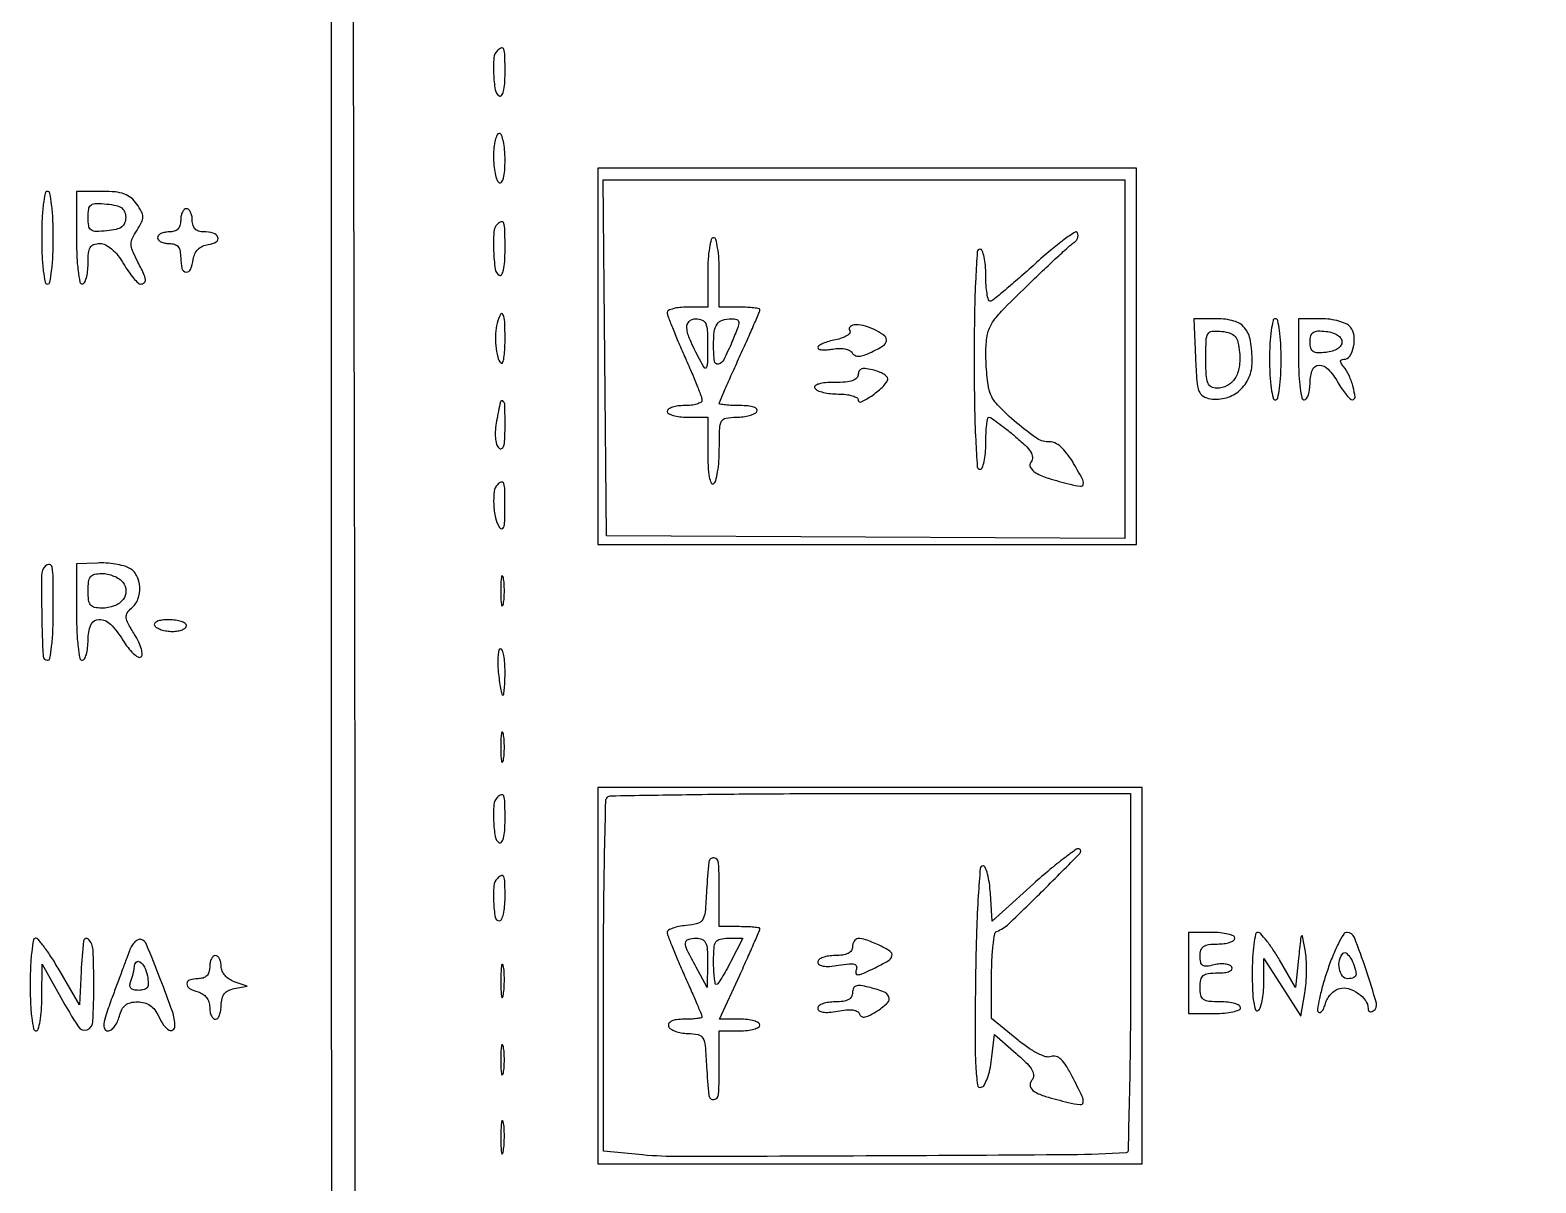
# Model space of a CAD drawing. Header units: millimetres. Extents: x 357084 to 357504, y 509210 to 509507.
# Drawn here: x 357250 to 357269.52, y 509439.96 to 509454.91 of the extents above; entities that cross this region are included whole.
import ezdxf

# ---------------------------------------------------------------- set-up
doc = ezdxf.new("R2010")
doc.units = ezdxf.units.MM

msp = doc.modelspace()

# ---------------------------------------------------------------- linework, layer by layer
for points in [[(357259.331, 509475.82), (357259.157, 509475.674, 0.084536), (357258.988, 509475.473, 0.134286), (357258.929, 509475.258, 0.129644), (357258.987, 509475.037, 0.07608), (357259.157, 509474.822, -0.033131), (357259.271, 509474.701, -0.069335), (357259.337, 509474.592, -0.069397), (357259.372, 509474.468, -0.033242), (357259.383, 509474.303), (357259.383, 509473.996), (357256.642, 509473.996), (357253.9, 509473.996), (357253.901, 509452.456), (357253.902, 509430.916), (357267.994, 509430.866, 0.000121), (357273.783, 509430.846, 0.000124), (357279.523, 509430.83, 0.00012), (357284.504, 509430.819, 0.000523), (357287.452, 509430.816), (357292.817, 509430.816)], [(357292.5, 509431.116), (357283.883, 509431.116, -0.000434), (357279.831, 509431.12, -0.000217), (357274.705, 509431.131, -0.000215), (357269.399, 509431.147, -0.000318), (357264.741, 509431.166), (357254.217, 509431.216), (357254.212, 509442.299, 0.000338), (357254.206, 509447.283, 0.000211), (357254.193, 509453.121, 0.000212), (357254.175, 509458.875, 0.000386)]]:
    msp.add_lwpolyline(points, format="xyb")
for points in [[(357256.054, 509454.646, 0.178772), (357256.009, 509454.549, 0.030087), (357256.005, 509454.342, 0.028841), (357256.026, 509454.137, 0.218208), (357256.079, 509454.058, 0.397171), (357256.109, 509454.064, 0.091154), (357256.133, 509454.117, 0.045191), (357256.149, 509454.215, 0.016966), (357256.154, 509454.354, 0.005399), (357256.151, 509454.583, 0.07726), (357256.137, 509454.664, 0.417401), (357256.106, 509454.679, 0.111586)], [(357256.003, 509453.274, 0.023552), (357256.009, 509453.157, 0.030444), (357256.026, 509453.051, 0.031293), (357256.049, 509452.967, 0.17067), (357256.079, 509452.931, 0.397171), (357256.109, 509452.938, 0.091154), (357256.133, 509452.99, 0.045191), (357256.149, 509453.088, 0.016966), (357256.154, 509453.227, 0.020671), (357256.148, 509453.358, 0.033326), (357256.132, 509453.469, 0.036254), (357256.108, 509453.549, 0.312055), (357256.079, 509453.57, 0.293924), (357256.05, 509453.551, 0.044731), (357256.026, 509453.483, 0.038191), (357256.009, 509453.387, 0.023957)], [(357250.146, 509452.218, 0.010616), (357250.151, 509451.978, 0.020476), (357250.167, 509451.786, 0.01702), (357250.19, 509451.643, 0.358912), (357250.221, 509451.617, 0.358912), (357250.252, 509451.643, 0.01702), (357250.275, 509451.786, 0.020476), (357250.291, 509451.978, 0.010616), (357250.296, 509452.218, 0.010616), (357250.291, 509452.458, 0.020476), (357250.275, 509452.65, 0.01702), (357250.252, 509452.793, 0.358912), (357250.221, 509452.819, 0.358912), (357250.19, 509452.793, 0.01702), (357250.167, 509452.65, 0.020476), (357250.151, 509452.458, 0.010616)], [(357250.597, 509452.218, 0.010616), (357250.602, 509451.978, 0.020476), (357250.618, 509451.786, 0.01702), (357250.641, 509451.643, 0.358912), (357250.672, 509451.617, 0.277684), (357250.701, 509451.635, 0.052312), (357250.725, 509451.694, 0.042582), (357250.741, 509451.779, 0.027026), (357250.747, 509451.88, -0.022396), (357250.753, 509452.018, -0.109639), (357250.776, 509452.092, -0.178851), (357250.822, 509452.13, -0.084323), (357250.9, 509452.143, -0.116611), (357250.973, 509452.125, -0.060678), (357251.053, 509452.073, -0.049926), (357251.133, 509451.989, -0.032875), (357251.207, 509451.88, 0.017792), (357251.272, 509451.779, 0.024715), (357251.337, 509451.694, 0.02287), (357251.395, 509451.631, 0.196545), (357251.43, 509451.617, 0.175021), (357251.476, 509451.634, 0.263488), (357251.491, 509451.673, 0.072826), (357251.467, 509451.753, 0.008416), (357251.383, 509451.921, -0.02206), (357251.323, 509452.052, -0.0968), (357251.306, 509452.134, -0.111889), (357251.324, 509452.211, -0.034356), (357251.382, 509452.315, 0.028212), (357251.441, 509452.418, 0.119151), (357251.458, 509452.487, 0.121622), (357251.44, 509452.555, 0.029947), (357251.38, 509452.653, 0.06692), (357251.306, 509452.734, 0.085263), (357251.218, 509452.784, 0.064746), (357251.101, 509452.811, 0.023417), (357250.93, 509452.819), (357250.597, 509452.819)], [(357251.235, 509452.481, -0.091927), (357251.221, 509452.407, -0.147433), (357251.183, 509452.358, -0.101271), (357251.111, 509452.326, -0.029703), (357250.991, 509452.307, -0.021526), (357250.85, 509452.299, -0.158465), (357250.787, 509452.319, -0.202403), (357250.755, 509452.37, -0.038362), (357250.747, 509452.481, -0.038362), (357250.755, 509452.591, -0.202403), (357250.787, 509452.642, -0.158465), (357250.85, 509452.662, -0.021526), (357250.991, 509452.654, -0.029703), (357251.111, 509452.636, -0.101271), (357251.183, 509452.604, -0.147433), (357251.221, 509452.554, -0.091927)], [(357251.948, 509452.443, -0.072254), (357251.939, 509452.378, -0.124864), (357251.911, 509452.33, -0.124864), (357251.864, 509452.302, -0.072254), (357251.798, 509452.293, 0.048028), (357251.741, 509452.287, 0.068025), (357251.692, 509452.271, 0.088204), (357251.659, 509452.247, 0.191087), (357251.648, 509452.218, 0.191087), (357251.659, 509452.189, 0.088204), (357251.692, 509452.165, 0.068025), (357251.741, 509452.148, 0.048028), (357251.798, 509452.143, -0.07578), (357251.868, 509452.132, -0.149477), (357251.915, 509452.101, -0.124434), (357251.94, 509452.044, -0.044917), (357251.948, 509451.955, 0.059623), (357251.965, 509451.819, 0.314392), (357252.018, 509451.772, 0.335758), (357252.077, 509451.807, 0.062117), (357252.112, 509451.936, -0.071337), (357252.133, 509452.01, -0.090736), (357252.174, 509452.068, -0.090441), (357252.232, 509452.108, -0.070393), (357252.306, 509452.129, 0.093086), (357252.409, 509452.164, 0.370722), (357252.43, 509452.222, 0.238851), (357252.371, 509452.276, 0.067958), (357252.244, 509452.293, -0.077002), (357252.181, 509452.303, -0.12387), (357252.135, 509452.331, -0.121293), (357252.108, 509452.378, -0.072026), (357252.098, 509452.443, 0.048028), (357252.093, 509452.501, 0.068025), (357252.076, 509452.549, 0.088204), (357252.052, 509452.582, 0.191087), (357252.023, 509452.593, 0.191087), (357251.995, 509452.582, 0.088204), (357251.97, 509452.549, 0.068025), (357251.954, 509452.501, 0.048028)], [(357256.054, 509452.393, 0.18352), (357256.008, 509452.291, 0.024284), (357256.005, 509452.051, 0.022912), (357256.025, 509451.812, 0.225686), (357256.079, 509451.73, 0.420328), (357256.109, 509451.737, 0.077973), (357256.133, 509451.798, 0.040398), (357256.149, 509451.907, 0.014995), (357256.154, 509452.063, 0.00475), (357256.151, 509452.318, 0.069039), (357256.137, 509452.406, 0.409109), (357256.105, 509452.424, 0.127723)], [(357263.025, 509451.878, -0.004694), (357262.819, 509451.694, -0.007144), (357262.637, 509451.538, -0.003127), (357262.48, 509451.409, -0.158321), (357262.443, 509451.395, -0.353833), (357262.421, 509451.411, -0.024088), (357262.403, 509451.492, -0.025974), (357262.391, 509451.6, -0.015678), (357262.387, 509451.73, 0.020945), (357262.381, 509451.859, 0.033738), (357262.365, 509451.968, 0.036969), (357262.341, 509452.048, 0.31052), (357262.311, 509452.068, 0.393821), (357262.277, 509452.036, 0.004385), (357262.256, 509451.692, 0.009325), (357262.241, 509451.246, 0.003821), (357262.236, 509450.641, 0.003821), (357262.241, 509450.035, 0.009325), (357262.256, 509449.59, 0.004385), (357262.277, 509449.246, 0.393821), (357262.311, 509449.214, 0.31052), (357262.341, 509449.234, 0.036969), (357262.365, 509449.313, 0.033738), (357262.381, 509449.422, 0.020945), (357262.387, 509449.552, -0.011835), (357262.39, 509449.682, -0.019517), (357262.399, 509449.791, -0.014286), (357262.412, 509449.876, -0.361706), (357262.429, 509449.89, -0.153424), (357262.456, 509449.881, -0.00572), (357262.544, 509449.818, -0.009896), (357262.647, 509449.74, -0.006747), (357262.761, 509449.647, -0.016377), (357262.897, 509449.525, -0.061275), (357262.969, 509449.437, -0.120519), (357262.992, 509449.368, -0.196229), (357262.974, 509449.31, 0.305109), (357262.966, 509449.239, 0.139912), (357263.034, 509449.169, 0.055313), (357263.198, 509449.098, 0.014001), (357263.479, 509449.019, 0.031315), (357263.615, 509448.993, 0.420473), (357263.651, 509449.022, 0.152591), (357263.637, 509449.094, 0.006679), (357263.509, 509449.317, 0.03202), (357263.435, 509449.425, 0.050017), (357263.358, 509449.506, 0.061968), (357263.283, 509449.556, 0.135176), (357263.216, 509449.569, -0.169512), (357263.054, 509449.612, -0.026026), (357262.786, 509449.816, -0.028315), (357262.538, 509450.05, -0.115809), (357262.434, 509450.228, -0.039473), (357262.417, 509450.308, -0.011113), (357262.402, 509450.436, -0.011131), (357262.391, 509450.582, -0.011525), (357262.388, 509450.727, -0.040746), (357262.405, 509450.946, -0.097709), (357262.461, 509451.098, -0.055991), (357262.59, 509451.264, -0.006878), (357262.915, 509451.587, -0.0026), (357263.123, 509451.787, -0.003614), (357263.312, 509451.964, -0.002238), (357263.472, 509452.111, -0.045687), (357263.525, 509452.15, 0.080442), (357263.554, 509452.175, 0.075773), (357263.574, 509452.209, 0.079428), (357263.583, 509452.245, 0.104496), (357263.578, 509452.279, 0.484086), (357263.546, 509452.291, 0.013727), (357263.404, 509452.194, 0.018081), (357263.229, 509452.057, 0.010184)], [(357258.782, 509451.767), (357258.782, 509451.317), (357258.519, 509451.317, 0.024468), (357258.418, 509451.312, 0.038933), (357258.334, 509451.297, 0.046022), (357258.273, 509451.275, 0.291166), (357258.256, 509451.249, 0.090288), (357258.265, 509451.203, 0.004023), (357258.323, 509451.053, 0.006665), (357258.395, 509450.876, 0.004706), (357258.482, 509450.678, -0.004706), (357258.568, 509450.481, -0.006665), (357258.641, 509450.304, -0.004023), (357258.699, 509450.154, -0.090288), (357258.707, 509450.108, -0.269572), (357258.692, 509450.082, -0.056062), (357258.641, 509450.06, -0.0448), (357258.568, 509450.045, -0.02862), (357258.482, 509450.04, 0.031626), (357258.395, 509450.035, 0.048861), (357258.323, 509450.018, 0.06271), (357258.272, 509449.994, 0.254951), (357258.256, 509449.965, 0.277684), (357258.274, 509449.936, 0.052312), (357258.334, 509449.912, 0.042582), (357258.418, 509449.895, 0.027026), (357258.519, 509449.89), (357258.782, 509449.89), (357258.782, 509449.435, 0.012167), (357258.787, 509449.246, 0.033287), (357258.802, 509449.113, 0.058059), (357258.826, 509449.036, 0.455789), (357258.857, 509449.026, 0.194165), (357258.886, 509449.066, 0.021638), (357258.91, 509449.179, 0.023783), (357258.927, 509449.321, 0.017115), (357258.932, 509449.481, -0.00823), (357258.937, 509449.746, -0.116174), (357258.961, 509449.836, -0.229326), (357259.019, 509449.878, -0.043414), (357259.153, 509449.89, 0.031397), (357259.241, 509449.895, 0.037109), (357259.323, 509449.912, 0.040338), (357259.388, 509449.936, 0.146547), (357259.42, 509449.965, 0.336396), (357259.417, 509449.995, 0.125298), (357259.38, 509450.019, 0.059005), (357259.305, 509450.035, 0.023007), (357259.199, 509450.04, -0.00989), (357259.097, 509450.042, -0.016367), (357259.011, 509450.048, -0.010271), (357258.942, 509450.057, -0.37204), (357258.932, 509450.068, -0.102118), (357258.937, 509450.089, -0.000705), (357259.009, 509450.258, -0.002706), (357259.094, 509450.45, -0.001723), (357259.195, 509450.673, 0.002041), (357259.296, 509450.897, 0.00317), (357259.381, 509451.09, 0.000963), (357259.453, 509451.259, 0.101068), (357259.458, 509451.283, 0.361209), (357259.447, 509451.297, 0.014486), (357259.381, 509451.307, 0.019665), (357259.296, 509451.314, 0.011926), (357259.195, 509451.317), (357258.932, 509451.317), (357258.932, 509451.767, 0.015416), (357258.927, 509451.941, 0.025878), (357258.91, 509452.086, 0.024068), (357258.887, 509452.195, 0.339565), (357258.857, 509452.218, 0.339565), (357258.827, 509452.195, 0.024068), (357258.804, 509452.086, 0.025878), (357258.787, 509451.941, 0.015416)], [(357256.052, 509451.11, 0.05577), (357256.031, 509450.975, 0.035685), (357256.035, 509450.815, 0.034559), (357256.059, 509450.67, 0.138754), (357256.102, 509450.592, 0.547947), (357256.122, 509450.597, 0.045075), (357256.139, 509450.659, 0.02889), (357256.15, 509450.76, 0.013858), (357256.154, 509450.891, 0.009503), (357256.149, 509451.128, 0.099136), (357256.127, 509451.222, 0.634199), (357256.094, 509451.222, 0.044472)], [(357258.779, 509450.81, -0.002885), (357258.776, 509450.575, -0.13295), (357258.762, 509450.53, -0.561354), (357258.739, 509450.53, -0.01407), (357258.676, 509450.641, -0.017129), (357258.552, 509450.893, -0.082485), (357258.511, 509451.047, -0.221878), (357258.541, 509451.131, -0.200188), (357258.627, 509451.167, -0.097621), (357258.709, 509451.15, -0.197028), (357258.755, 509451.105, -0.090964), (357258.776, 509451.012, -0.012244)], [(357259.096, 509450.867, -0.015935), (357258.989, 509450.634, -0.22873), (357258.919, 509450.579, -0.442394), (357258.869, 509450.615, -0.028693), (357258.857, 509450.816, -0.026599), (357258.867, 509450.998, -0.120288), (357258.903, 509451.098, -0.175377), (357258.972, 509451.149, -0.07291), (357259.089, 509451.167, -0.077308), (357259.16, 509451.156, -0.320684), (357259.184, 509451.123, -0.098709), (357259.172, 509451.055, -0.006238)], [(357260.622, 509451.015, -0.286815), (357260.622, 509450.983, -0.105327), (357260.588, 509450.948, -0.063977), (357260.525, 509450.917, -0.03361), (357260.439, 509450.893, 0.021689), (357260.351, 509450.872, 0.032633), (357260.276, 509450.845, 0.034206), (357260.222, 509450.816, 0.260515), (357260.209, 509450.792, 0.32141), (357260.222, 509450.773, 0.059012), (357260.266, 509450.764, 0.044176), (357260.33, 509450.764, 0.025854), (357260.405, 509450.774, -0.043753), (357260.483, 509450.782, -0.05101), (357260.558, 509450.776, -0.058456), (357260.619, 509450.756, -0.149546), (357260.653, 509450.726, 0.13476), (357260.689, 509450.692, 0.129415), (357260.739, 509450.681, 0.077255), (357260.808, 509450.694, 0.023246), (357260.907, 509450.735, 0.027856), (357261.054, 509450.814, 0.208186), (357261.099, 509450.877, 0.28122), (357261.077, 509450.94, 0.046649), (357260.965, 509451.014, 0.049745), (357260.829, 509451.07, 0.071984), (357260.701, 509451.089, 0.167506), (357260.631, 509451.065, 0.383742)], [(357265.105, 509450.66, 0.007651), (357265.123, 509450.357, 0.069645), (357265.151, 509450.228, 0.169208), (357265.205, 509450.162, 0.102101), (357265.301, 509450.128, 0.105585), (357265.506, 509450.142, 0.112583), (357265.681, 509450.239, 0.111016), (357265.799, 509450.404, 0.100366), (357265.841, 509450.61, 0.041903), (357265.818, 509450.881, 0.130636), (357265.743, 509451.047, 0.155041), (357265.604, 509451.137, 0.067204), (357265.384, 509451.167), (357265.083, 509451.167)], [(357266.066, 509450.641, 0.01259), (357266.071, 509450.434, 0.022889), (357266.088, 509450.265, 0.020168), (357266.111, 509450.139, 0.350432), (357266.141, 509450.115, 0.350432), (357266.172, 509450.139, 0.020168), (357266.195, 509450.265, 0.022889), (357266.211, 509450.434, 0.01259), (357266.216, 509450.641, 0.01259), (357266.211, 509450.848, 0.022889), (357266.195, 509451.016, 0.020168), (357266.172, 509451.142, 0.350432), (357266.141, 509451.167, 0.350432), (357266.111, 509451.142, 0.020168), (357266.088, 509451.016, 0.022889), (357266.071, 509450.848, 0.01259)], [(357266.442, 509450.641, 0.01259), (357266.447, 509450.434, 0.022889), (357266.463, 509450.265, 0.020168), (357266.486, 509450.139, 0.350432), (357266.517, 509450.115, 0.254951), (357266.546, 509450.131, 0.06271), (357266.57, 509450.181, 0.048861), (357266.586, 509450.254, 0.031626), (357266.592, 509450.34, -0.092357), (357266.623, 509450.505, -0.309636), (357266.708, 509450.564, -0.210462), (357266.827, 509450.512, -0.05632), (357266.952, 509450.341, 0.019123), (357267.006, 509450.255, 0.02626), (357267.061, 509450.182, 0.025086), (357267.11, 509450.128, 0.193333), (357267.141, 509450.116, 0.444165), (357267.174, 509450.151, 0.04306), (357267.151, 509450.28, 0.040863), (357267.097, 509450.429, 0.061538), (357267.024, 509450.547, -0.031743), (357266.995, 509450.589, -0.149042), (357266.987, 509450.618, -0.28435), (357266.999, 509450.635, -0.105052), (357267.028, 509450.641, 0.254619), (357267.106, 509450.683, 0.092543), (357267.156, 509450.804, 0.081928), (357267.162, 509450.948, 0.143506), (357267.115, 509451.057, 0.111005), (357267.06, 509451.1, 0.039419), (357266.966, 509451.135, 0.036352), (357266.852, 509451.159, 0.033244), (357266.733, 509451.167), (357266.442, 509451.167)], [(357265.677, 509450.73, -0.060849), (357265.672, 509450.539, -0.105362), (357265.617, 509450.392, -0.129935), (357265.517, 509450.299, -0.122267), (357265.381, 509450.265, -0.128899), (357265.309, 509450.284, -0.177616), (357265.266, 509450.335, -0.077133), (357265.245, 509450.437, -0.011744), (357265.24, 509450.646, -0.00852), (357265.244, 509450.89, -0.123298), (357265.268, 509450.972, -0.250661), (357265.323, 509451.006, -0.044569), (357265.447, 509451.003, -0.048112), (357265.556, 509450.979, -0.141546), (357265.619, 509450.937, -0.121159), (357265.656, 509450.863, -0.030887)], [(357267.005, 509450.866, -0.154584), (357266.99, 509450.819, -0.093669), (357266.948, 509450.778, -0.072136), (357266.882, 509450.747, -0.045313), (357266.798, 509450.73, -0.030541), (357266.691, 509450.724, -0.145046), (357266.632, 509450.742, -0.189807), (357266.602, 509450.785, -0.05926), (357266.592, 509450.866, -0.05926), (357266.602, 509450.947, -0.189807), (357266.632, 509450.99, -0.145046), (357266.691, 509451.008, -0.030541), (357266.798, 509451.003, -0.045313), (357266.882, 509450.985, -0.072136), (357266.948, 509450.954, -0.093669), (357266.99, 509450.913, -0.154584)], [(357260.734, 509450.447, -0.198151), (357260.715, 509450.399, -0.113793), (357260.662, 509450.366, -0.063304), (357260.569, 509450.346, -0.02056), (357260.43, 509450.34, 0.019531), (357260.307, 509450.336, 0.051222), (357260.221, 509450.32, 0.106919), (357260.176, 509450.296, 0.369423), (357260.171, 509450.265, 0.159713), (357260.206, 509450.236, 0.035556), (357260.28, 509450.212, 0.033489), (357260.374, 509450.196, 0.026918), (357260.476, 509450.19, -0.029532), (357260.575, 509450.184, -0.046049), (357260.659, 509450.167, -0.05814), (357260.717, 509450.141, -0.26504), (357260.734, 509450.11, 0.55499), (357260.772, 509450.087, 0.037192), (357260.903, 509450.164, 0.033371), (357261.043, 509450.275, 0.099395), (357261.115, 509450.373, 0.271934), (357261.112, 509450.403, 0.080821), (357261.077, 509450.438, 0.056563), (357261.018, 509450.471, 0.033847), (357260.941, 509450.498, 0.023452), (357260.84, 509450.519, 0.102678), (357260.78, 509450.517, 0.201627), (357260.747, 509450.493, 0.134099)], [(357256.044, 509449.843, 0.027465), (357256.029, 509449.727, 0.039553), (357256.029, 509449.623, 0.046438), (357256.044, 509449.54, 0.130041), (357256.073, 509449.49, 0.292815), (357256.108, 509449.482, 0.236841), (357256.135, 509449.511, 0.060009), (357256.15, 509449.599, 0.011705), (357256.154, 509449.762, 0.004835), (357256.151, 509450.05, 0.233778), (357256.125, 509450.1, 0.543132), (357256.094, 509450.088, 0.006994)], [(357256.054, 509449.014, 0.171479), (357256.012, 509448.927, 0.037897), (357256.007, 509448.759, 0.03975), (357256.029, 509448.585, 0.092612), (357256.079, 509448.463, 0.212321), (357256.11, 509448.442, 0.375494), (357256.135, 509448.458, 0.063395), (357256.149, 509448.54, 0.009431), (357256.153, 509448.707, 0.005134), (357256.151, 509448.946, 0.073861), (357256.137, 509449.03, 0.415707), (357256.105, 509449.046, 0.117557)], [(357250.196, 509447.962, 0.196608), (357250.144, 509447.838, 0.007319), (357250.147, 509447.319, 0.005606), (357250.163, 509446.791, 0.401724), (357250.221, 509446.736, 0.362465), (357250.252, 509446.762, 0.015687), (357250.275, 509446.914, 0.019442), (357250.291, 509447.117, 0.009838), (357250.296, 509447.374, 0.002563), (357250.294, 509447.798, 0.039607), (357250.281, 509447.943, 0.310419), (357250.247, 509447.978, 0.250991)], [(357250.597, 509447.362, 0.010078), (357250.602, 509447.111, 0.019766), (357250.618, 509446.911, 0.016103), (357250.64, 509446.762, 0.361357), (357250.672, 509446.736, 0.277684), (357250.701, 509446.753, 0.052312), (357250.725, 509446.813, 0.042582), (357250.741, 509446.898, 0.027026), (357250.747, 509446.999, -0.094404), (357250.784, 509447.196, -0.308059), (357250.889, 509447.267, -0.202848), (357251.037, 509447.205, -0.053966), (357251.198, 509446.998, 0.02553), (357251.265, 509446.901, 0.040461), (357251.333, 509446.825, 0.048671), (357251.393, 509446.779, 0.285502), (357251.432, 509446.779, 0.272715), (357251.449, 509446.813, 0.056541), (357251.438, 509446.881, 0.043999), (357251.404, 509446.971, 0.026013), (357251.35, 509447.07, -0.014065), (357251.266, 509447.214, -0.095443), (357251.242, 509447.292, -0.174877), (357251.256, 509447.351, -0.075711), (357251.31, 509447.411, 0.130935), (357251.394, 509447.53, 0.103416), (357251.418, 509447.687, 0.107139), (357251.377, 509447.836, 0.150514), (357251.281, 509447.933, 0.060231), (357251.208, 509447.961, 0.023335), (357251.101, 509447.983, 0.022697), (357250.982, 509447.997, 0.026067), (357250.868, 509447.998), (357250.597, 509447.988)], [(357251.197, 509447.75, -0.170096), (357251.239, 509447.637, -0.175923), (357251.201, 509447.524, -0.13415), (357251.086, 509447.441, -0.090145), (357250.925, 509447.412, -0.053819), (357250.832, 509447.422, -0.173089), (357250.78, 509447.454, -0.138311), (357250.754, 509447.518, -0.03011), (357250.747, 509447.637, -0.03011), (357250.754, 509447.756, -0.138311), (357250.78, 509447.82, -0.173089), (357250.832, 509447.852, -0.053819), (357250.925, 509447.862, -0.055078), (357251.001, 509447.854, -0.043151), (357251.079, 509447.829, -0.044437), (357251.149, 509447.793, -0.077115)], [(357256.099, 509447.637, 0.008087), (357256.101, 509447.516, 0.039503), (357256.109, 509447.448, 0.611425), (357256.12, 509447.445, 0.142433), (357256.132, 509447.468, 0.029693), (357256.142, 509447.545, 0.017887), (357256.145, 509447.637, 0.017887), (357256.142, 509447.729, 0.029693), (357256.132, 509447.806, 0.142433), (357256.12, 509447.829, 0.611425), (357256.109, 509447.826, 0.039503), (357256.101, 509447.758, 0.008087)], [(357251.61, 509447.186, 0.130646), (357251.641, 509447.158, 0.045439), (357251.697, 509447.133, 0.041396), (357251.767, 509447.117, 0.037634), (357251.84, 509447.111, 0.039081), (357251.91, 509447.117, 0.058208), (357251.97, 509447.133, 0.076538), (357252.01, 509447.158, 0.222681), (357252.023, 509447.186, 0.257909), (357252.007, 509447.215, 0.061379), (357251.956, 509447.239, 0.048032), (357251.882, 509447.256, 0.031003), (357251.794, 509447.262, 0.027979), (357251.705, 509447.257, 0.069343), (357251.642, 509447.24, 0.145541), (357251.611, 509447.216, 0.297719)], [(357256.066, 509446.586, 0.009175), (357256.079, 509446.471, 0.014988), (357256.095, 509446.374, 0.008689), (357256.111, 509446.295, 0.349332), (357256.124, 509446.285, 0.375272), (357256.136, 509446.296, 0.009085), (357256.145, 509446.374, 0.015344), (357256.152, 509446.471, 0.009263), (357256.154, 509446.586, 0.018271), (357256.149, 509446.701, 0.029671), (357256.137, 509446.798, 0.029992), (357256.118, 509446.869, 0.325612), (357256.095, 509446.886, 0.349806), (357256.074, 509446.869, 0.031602), (357256.063, 509446.798, 0.030261), (357256.059, 509446.701, 0.018125)], [(357256.099, 509445.609, 0.008087), (357256.101, 509445.488, 0.039503), (357256.109, 509445.42, 0.611425), (357256.12, 509445.417, 0.142433), (357256.132, 509445.44, 0.029693), (357256.142, 509445.517, 0.017887), (357256.145, 509445.609, 0.017887), (357256.142, 509445.701, 0.029693), (357256.132, 509445.778, 0.142433), (357256.12, 509445.802, 0.611425), (357256.109, 509445.798, 0.039503), (357256.101, 509445.73, 0.008087)], [(357256.054, 509444.959, 0.178772), (357256.009, 509444.862, 0.030087), (357256.005, 509444.655, 0.028841), (357256.026, 509444.449, 0.218208), (357256.079, 509444.37, 0.397171), (357256.109, 509444.377, 0.091154), (357256.133, 509444.429, 0.045191), (357256.149, 509444.527, 0.016966), (357256.154, 509444.666, 0.005399), (357256.151, 509444.896, 0.07726), (357256.137, 509444.976, 0.417401), (357256.106, 509444.991, 0.111586)], [(357264.264, 509442.681, -0.002267), (357264.26, 509441.788, -0.00377), (357264.247, 509441.035, -0.000574), (357264.231, 509440.373, -0.38702), (357264.208, 509440.349, -0.015007), (357263.485, 509440.322, -0.000674), (357260.994, 509440.307, -0.000457), (357258.429, 509440.298, -0.02413), (357257.937, 509440.32), (357257.43, 509440.368), (357257.43, 509442.638, -0.002064), (357257.434, 509443.512, -0.003329), (357257.445, 509444.256, -0.00063), (357257.46, 509444.911, -0.192658), (357257.48, 509444.959, -0.194802), (357257.529, 509444.979, -0.000294), (357258.505, 509444.994, -0.002271), (357259.603, 509445.005, -0.001392), (357260.897, 509445.009), (357264.264, 509445.009)], [(357263.007, 509443.837), (357262.47, 509443.352), (357262.447, 509443.711, 0.019597), (357262.433, 509443.849, 0.03109), (357262.409, 509443.964, 0.032089), (357262.38, 509444.05, 0.302738), (357262.349, 509444.07, 0.390479), (357262.315, 509444.038, 0.00401), (357262.289, 509443.683, 0.009039), (357262.267, 509443.227, 0.003864), (357262.254, 509442.618, 0.002558), (357262.247, 509441.869, 0.014157), (357262.257, 509441.467, 0.0195), (357262.279, 509441.228, 0.470089), (357262.329, 509441.197, 0.19023), (357262.368, 509441.229, 0.036694), (357262.407, 509441.315, 0.034363), (357262.44, 509441.428, 0.025782), (357262.462, 509441.556), (357262.499, 509441.884), (357262.782, 509441.635, -0.014838), (357262.923, 509441.504, -0.069083), (357262.99, 509441.416, -0.143939), (357263.006, 509441.347, -0.159998), (357262.981, 509441.284, 0.241862), (357262.964, 509441.209, 0.196992), (357263.014, 509441.143, 0.063681), (357263.162, 509441.079, 0.011122), (357263.457, 509441.001, 0.027057), (357263.61, 509440.972, 0.407638), (357263.649, 509441.002, 0.151502), (357263.638, 509441.077, 0.005509), (357263.508, 509441.338, 0.020886), (357263.43, 509441.477, 0.064092), (357263.362, 509441.56, 0.110446), (357263.299, 509441.598, 0.173178), (357263.236, 509441.597, -0.1676), (357263.167, 509441.594, -0.041997), (357263.061, 509441.637, -0.034998), (357262.933, 509441.713, -0.02021), (357262.79, 509441.821), (357262.462, 509442.09), (357262.462, 509442.642, -0.011298), (357262.467, 509442.855, -0.01745), (357262.481, 509443.039, -0.012024), (357262.502, 509443.187, -0.268263), (357262.528, 509443.219, 0.101523), (357262.685, 509443.318, 0.004699), (357263.139, 509443.76, 0.0022), (357263.608, 509444.232, 0.481936), (357263.602, 509444.287, 0.301789), (357263.562, 509444.286, 0.007207), (357263.403, 509444.169, 0.013401), (357263.217, 509444.021, 0.0084)], [(357258.767, 509443.751, -0.008706), (357258.748, 509443.471, -0.111137), (357258.716, 509443.372, -0.199512), (357258.65, 509443.322, -0.039346), (357258.5, 509443.295, 0.02423), (357258.407, 509443.282, 0.03725), (357258.328, 509443.26, 0.04224), (357258.272, 509443.235, 0.271379), (357258.256, 509443.209, 0.091439), (357258.264, 509443.166, 0.003599), (357258.323, 509443.016, 0.006272), (357258.395, 509442.84, 0.00438), (357258.482, 509442.643, -0.002122), (357258.568, 509442.449, -0.003283), (357258.641, 509442.28, -0.001044), (357258.702, 509442.133, -0.099311), (357258.707, 509442.111, -0.35869), (357258.697, 509442.098, -0.015512), (357258.639, 509442.089, -0.020408), (357258.564, 509442.082, -0.012388), (357258.475, 509442.08, 0.028263), (357258.378, 509442.074, 0.078059), (357258.312, 509442.056, 0.148922), (357258.279, 509442.027, 0.222721), (357258.274, 509441.989, 0.168639), (357258.301, 509441.954, 0.055559), (357258.36, 509441.924, 0.047948), (357258.438, 509441.903, 0.038514), (357258.524, 509441.895, -0.049412), (357258.656, 509441.88, -0.216091), (357258.718, 509441.835, -0.106387), (357258.748, 509441.737, -0.008206), (357258.767, 509441.46, 0.013306), (357258.796, 509441.091, 0.416505), (357258.861, 509441.039, 0.366675), (357258.922, 509441.105, 0.012961), (357258.932, 509441.479), (357258.932, 509441.93), (357259.195, 509441.93, 0.027026), (357259.296, 509441.935, 0.042582), (357259.381, 509441.952, 0.052312), (357259.44, 509441.976, 0.277684), (357259.458, 509442.005, 0.276654), (357259.441, 509442.034, 0.05279), (357259.381, 509442.058, 0.042862), (357259.297, 509442.075, 0.027225), (357259.197, 509442.08), (357258.936, 509442.08), (357259.197, 509442.653, 0.001735), (357259.297, 509442.874, 0.002724), (357259.381, 509443.065, 0.000714), (357259.454, 509443.232, 0.102078), (357259.458, 509443.253, 0.371169), (357259.448, 509443.265, 0.010597), (357259.381, 509443.273, 0.016639), (357259.296, 509443.279, 0.010058), (357259.195, 509443.281), (357258.932, 509443.281), (357258.932, 509443.732, 0.012961), (357258.922, 509444.106, 0.366675), (357258.861, 509444.172, 0.416505), (357258.796, 509444.12, 0.013306)], [(357256.054, 509443.907, 0.178711), (357256.008, 509443.809, 0.030871), (357256.005, 509443.602, 0.028398), (357256.026, 509443.402, 0.368378), (357256.079, 509443.357, 0.295869), (357256.108, 509443.375, 0.04382), (357256.132, 509443.445, 0.037669), (357256.148, 509443.542, 0.023598), (357256.154, 509443.657, 0.006358), (357256.151, 509443.859, 0.089002), (357256.136, 509443.93, 0.422338), (357256.106, 509443.943, 0.094588)], [(357249.996, 509442.531, 0.010616), (357250.001, 509442.29, 0.020476), (357250.017, 509442.099, 0.01702), (357250.04, 509441.955, 0.358912), (357250.071, 509441.93, 0.334769), (357250.1, 509441.952, 0.024968), (357250.125, 509442.057, 0.02665), (357250.142, 509442.196, 0.016354), (357250.149, 509442.362), (357250.152, 509442.793), (357250.393, 509442.363, 0.01516), (357250.622, 509441.98, 0.357431), (357250.734, 509441.944, 0.295052), (357250.81, 509442.049, 0.012476), (357250.822, 509442.531, 0.011478), (357250.812, 509442.98, 0.184108), (357250.752, 509443.117, 0.631834), (357250.69, 509443.096, 0.015327), (357250.657, 509442.699), (357250.634, 509442.268), (357250.385, 509442.699, 0.011281), (357250.284, 509442.865, 0.01683), (357250.188, 509443.004, 0.011901), (357250.103, 509443.113, 0.225375), (357250.065, 509443.131, 0.366884), (357250.038, 509443.108, 0.012236), (357250.016, 509442.955, 0.01796), (357250.001, 509442.761, 0.010871)], [(357251.284, 509442.968, 0.000026), (357251.248, 509442.874, 0.000007), (357251.191, 509442.718, 0.000007), (357251.125, 509442.54, 0.000007), (357251.059, 509442.362, 0.008313), (357250.981, 509442.14, 0.047891), (357250.953, 509442.018, 0.140489), (357250.963, 509441.955, 0.29362), (357251.003, 509441.93, 0.155865), (357251.046, 509441.944, 0.069197), (357251.089, 509441.985, 0.058779), (357251.127, 509442.046, 0.048842), (357251.153, 509442.118, -0.053903), (357251.186, 509442.206, -0.109308), (357251.232, 509442.263, -0.111491), (357251.297, 509442.295, -0.057527), (357251.388, 509442.305, -0.066014), (357251.477, 509442.294, -0.084692), (357251.551, 509442.259, -0.080937), (357251.612, 509442.201, -0.054703), (357251.662, 509442.118, 0.046758), (357251.726, 509442.005, 0.104104), (357251.798, 509441.938, 0.301885), (357251.848, 509441.941, 0.239293), (357251.873, 509441.99, 0.084341), (357251.841, 509442.179, 0.008524), (357251.683, 509442.606, 0.004796), (357251.506, 509443.049, 0.218166), (357251.436, 509443.114, 0.188613), (357251.398, 509443.112, 0.084673), (357251.355, 509443.083, 0.066144), (357251.315, 509443.033, 0.047547)], [(357258.779, 509442.812), (357258.776, 509442.493), (357258.632, 509442.756, -0.009445), (357258.516, 509442.977, -0.116301), (357258.494, 509443.069, -0.328862), (357258.529, 509443.116, -0.075119), (357258.632, 509443.131, -0.097836), (357258.709, 509443.116, -0.189459), (357258.754, 509443.073, -0.095443), (357258.775, 509442.987, -0.015247)], [(357259.082, 509442.831, -0.008897), (357259.021, 509442.716, -0.013729), (357258.964, 509442.619, -0.00802), (357258.913, 509442.541, -0.249086), (357258.893, 509442.531, -0.364825), (357258.879, 509442.543, -0.013042), (357258.868, 509442.619, -0.018584), (357258.86, 509442.716, -0.011256), (357258.857, 509442.831, -0.016119), (357258.863, 509443.006, -0.12509), (357258.888, 509443.083, -0.201482), (357258.941, 509443.12, -0.053368), (357259.046, 509443.131), (357259.236, 509443.131)], [(357260.659, 509443.019, -0.152103), (357260.644, 509442.97, -0.12651), (357260.603, 509442.934, -0.082504), (357260.533, 509442.913, -0.033607), (357260.434, 509442.906, 0.035873), (357260.348, 509442.9, 0.054315), (357260.275, 509442.881, 0.071064), (357260.225, 509442.854, 0.235869), (357260.209, 509442.821, 0.257182), (357260.227, 509442.788, 0.103416), (357260.277, 509442.769, 0.057289), (357260.361, 509442.766, 0.020918), (357260.478, 509442.78, -0.013534), (357260.617, 509442.799, -0.093543), (357260.685, 509442.793, -0.278125), (357260.711, 509442.766, -0.147501), (357260.707, 509442.717, 0.138311), (357260.703, 509442.674, 0.384288), (357260.725, 509442.657, 0.082703), (357260.788, 509442.672, 0.0087), (357260.926, 509442.735, 0.016674), (357261.122, 509442.837, 0.213734), (357261.17, 509442.902, 0.318699), (357261.144, 509442.964, 0.031523), (357260.994, 509443.044, 0.019454), (357260.827, 509443.112, 0.106856), (357260.731, 509443.126, 0.24685), (357260.679, 509443.093, 0.132431)], [(357265.015, 509442.681), (357265.015, 509442.155), (357265.353, 509442.155, 0.020945), (357265.482, 509442.16, 0.033738), (357265.592, 509442.177, 0.036969), (357265.671, 509442.201, 0.31052), (357265.691, 509442.23, 0.277684), (357265.673, 509442.259, 0.052312), (357265.614, 509442.283, 0.042582), (357265.529, 509442.3, 0.027026), (357265.428, 509442.305, -0.021436), (357265.28, 509442.312, -0.13443), (357265.21, 509442.337, -0.189121), (357265.176, 509442.391, -0.050766), (357265.165, 509442.493, -0.047998), (357265.175, 509442.593, -0.175205), (357265.207, 509442.647, -0.143454), (357265.271, 509442.674, -0.02882), (357265.395, 509442.681, 0.027851), (357265.484, 509442.686, 0.069877), (357265.547, 509442.702, 0.14757), (357265.577, 509442.726, 0.295119), (357265.578, 509442.756, 0.163891), (357265.547, 509442.782, 0.060101), (357265.491, 509442.796, 0.051461), (357265.422, 509442.798, 0.041915), (357265.348, 509442.785, -0.030987), (357265.251, 509442.767, -0.169685), (357265.2, 509442.779, -0.208717), (357265.173, 509442.817, -0.049391), (357265.165, 509442.898, -0.071734), (357265.176, 509442.977, -0.169534), (357265.211, 509443.024, -0.12335), (357265.276, 509443.049, -0.03043), (357265.39, 509443.056, 0.031626), (357265.477, 509443.062, 0.048861), (357265.55, 509443.078, 0.06271), (357265.6, 509443.102, 0.254951), (357265.616, 509443.131, 0.295869), (357265.597, 509443.16, 0.04382), (357265.527, 509443.184, 0.037669), (357265.43, 509443.201, 0.023598), (357265.315, 509443.206), (357265.015, 509443.206)], [(357265.841, 509442.676, 0.010235), (357265.846, 509442.454, 0.028279), (357265.861, 509442.298, 0.044402), (357265.884, 509442.204, 0.480853), (357265.916, 509442.193, 0.174641), (357265.945, 509442.229, 0.029215), (357265.97, 509442.318, 0.028982), (357265.987, 509442.43, 0.022098), (357265.993, 509442.554), (357265.994, 509442.868), (357266.233, 509442.493), (357266.472, 509442.118), (357266.524, 509442.418, 0.02457), (357266.54, 509442.552, 0.016243), (357266.546, 509442.707, 0.016361), (357266.542, 509442.859, 0.030278), (357266.528, 509442.981, 0.003437), (357266.495, 509443.156, 0.64764), (357266.481, 509443.159, 0.136893), (357266.469, 509443.127, 0.001193), (357266.442, 509442.868), (357266.404, 509442.493), (357266.195, 509442.85, 0.013981), (357266.109, 509442.986, 0.02024), (357266.025, 509443.102, 0.016472), (357265.951, 509443.189, 0.21226), (357265.913, 509443.206, 0.356743), (357265.885, 509443.183, 0.016314), (357265.862, 509443.051, 0.020978), (357265.846, 509442.88, 0.012743)], [(357266.816, 509442.713, 0.010977), (357266.756, 509442.521, 0.016642), (357266.714, 509442.351, 0.011395), (357266.687, 509442.211, 0.242227), (357266.7, 509442.172, 0.290821), (357266.722, 509442.167, 0.13632), (357266.746, 509442.185, 0.072237), (357266.77, 509442.225, 0.034507), (357266.79, 509442.283, -0.070574), (357266.816, 509442.346, -0.055167), (357266.861, 509442.406, -0.056259), (357266.917, 509442.453, -0.083233), (357266.976, 509442.479, -0.138655), (357267.089, 509442.477, -0.079909), (357267.214, 509442.416, -0.081608), (357267.31, 509442.322, -0.15902), (357267.343, 509442.22, 0.10519), (357267.348, 509442.195, 0.180191), (357267.363, 509442.18, 0.16425), (357267.385, 509442.178, 0.08542), (357267.411, 509442.188, 0.334801), (357267.451, 509442.29, 0.011874), (357267.319, 509442.719, 0.012071), (357267.166, 509443.141, 0.309325), (357267.071, 509443.206, 0.258546), (357267.027, 509443.182, 0.020246), (357266.958, 509443.062, 0.023546), (357266.885, 509442.902, 0.015597)], [(357252.324, 509442.756, -0.072254), (357252.314, 509442.69, -0.124864), (357252.286, 509442.643, -0.124864), (357252.239, 509442.615, -0.072254), (357252.174, 509442.606, 0.076608), (357252.064, 509442.589, 0.327222), (357252.028, 509442.539, 0.27008), (357252.063, 509442.479, 0.06506), (357252.174, 509442.434, -0.0816), (357252.234, 509442.407, -0.08438), (357252.282, 509442.362, -0.083929), (357252.313, 509442.304, -0.079589), (357252.324, 509442.237, 0.045801), (357252.329, 509442.177, 0.065726), (357252.346, 509442.126, 0.085765), (357252.37, 509442.092, 0.198282), (357252.399, 509442.08, 0.221993), (357252.428, 509442.093, 0.076815), (357252.452, 509442.134, 0.058415), (357252.468, 509442.193, 0.039255), (357252.474, 509442.262, -0.057334), (357252.484, 509442.348, -0.109254), (357252.514, 509442.41, -0.113514), (357252.566, 509442.452, -0.065109), (357252.643, 509442.478), (357252.812, 509442.511), (357252.643, 509442.567, -0.067456), (357252.577, 509442.599, -0.068592), (357252.523, 509442.648, -0.073775), (357252.486, 509442.705, -0.103794), (357252.474, 509442.765, 0.051125), (357252.468, 509442.819, 0.071066), (357252.452, 509442.864, 0.091136), (357252.428, 509442.895, 0.181749), (357252.399, 509442.906, 0.191087), (357252.37, 509442.895, 0.088204), (357252.346, 509442.862, 0.068025), (357252.329, 509442.813, 0.048028)], [(357267.187, 509442.662, -0.200026), (357267.181, 509442.64, -0.098173), (357267.158, 509442.622, -0.072611), (357267.123, 509442.61, -0.048333), (357267.08, 509442.606, -0.238157), (357267.011, 509442.64, -0.115325), (357266.971, 509442.734, -0.098844), (357266.973, 509442.847, -0.142865), (357267.021, 509442.935, -0.394564), (357267.063, 509442.936, -0.07678), (357267.117, 509442.873, -0.055887), (357267.164, 509442.771, -0.057483)], [(357251.516, 509442.643, -0.032905), (357251.528, 509442.547, -0.149833), (357251.515, 509442.493, -0.197298), (357251.476, 509442.465, -0.06359), (357251.404, 509442.455, -0.050004), (357251.339, 509442.462, -0.166595), (357251.302, 509442.484, -0.198059), (357251.29, 509442.52, -0.073865), (357251.302, 509442.574, 0.016969), (357251.319, 509442.625, 0.015089), (357251.334, 509442.678, 0.015326), (357251.344, 509442.727, 0.04425), (357251.348, 509442.762, -0.195404), (357251.372, 509442.821, -0.368646), (357251.419, 509442.825, -0.12751), (357251.479, 509442.755, -0.065284)], [(357256.1, 509442.568, 0.006817), (357256.102, 509442.434, 0.040183), (357256.11, 509442.364, 0.720633), (357256.121, 509442.362, 0.075924), (357256.132, 509442.4, 0.022548), (357256.142, 509442.492, 0.015659), (357256.145, 509442.596, 0.015827), (357256.142, 509442.696, 0.031163), (357256.131, 509442.776, 0.248898), (357256.12, 509442.79, 0.49082), (357256.109, 509442.784, 0.030832), (357256.102, 509442.703, 0.00738)], [(357260.659, 509442.426, -0.13194), (357260.645, 509442.372, -0.139374), (357260.606, 509442.334, -0.09061), (357260.537, 509442.312, -0.032682), (357260.434, 509442.305, 0.035237), (357260.348, 509442.299, 0.053518), (357260.275, 509442.281, 0.069892), (357260.225, 509442.254, 0.238611), (357260.209, 509442.222, 0.256367), (357260.226, 509442.19, 0.107734), (357260.274, 509442.172, 0.059138), (357260.354, 509442.17, 0.021712), (357260.465, 509442.186, -0.024383), (357260.578, 509442.202, -0.05746), (357260.663, 509442.2, -0.088346), (357260.721, 509442.181, -0.191004), (357260.75, 509442.146, 0.207525), (357260.777, 509442.115, 0.157659), (357260.822, 509442.11, 0.075293), (357260.889, 509442.135, 0.021131), (357260.986, 509442.192, 0.047782), (357261.113, 509442.294, 0.303099), (357261.129, 509442.37, 0.213467), (357261.062, 509442.436, 0.02751), (357260.866, 509442.496, 0.023816), (357260.761, 509442.516, 0.118739), (357260.702, 509442.511, 0.214095), (357260.671, 509442.482, 0.100661)], [(357256.099, 509441.554, 0.008087), (357256.101, 509441.433, 0.039503), (357256.109, 509441.365, 0.611425), (357256.12, 509441.362, 0.142433), (357256.132, 509441.385, 0.029693), (357256.142, 509441.462, 0.017887), (357256.145, 509441.554, 0.017887), (357256.142, 509441.646, 0.029693), (357256.132, 509441.723, 0.142433), (357256.12, 509441.747, 0.611425), (357256.109, 509441.743, 0.039503), (357256.101, 509441.675, 0.008087)], [(357256.1, 509440.54, 0.006817), (357256.102, 509440.406, 0.040183), (357256.11, 509440.336, 0.720633), (357256.121, 509440.335, 0.075924), (357256.132, 509440.373, 0.022548), (357256.142, 509440.464, 0.015659), (357256.145, 509440.568, 0.015827), (357256.142, 509440.669, 0.031163), (357256.131, 509440.748, 0.248898), (357256.12, 509440.762, 0.49082), (357256.109, 509440.756, 0.030832), (357256.102, 509440.675, 0.00738)]]:
    msp.add_lwpolyline(points, format="xyb", close=True)
for points in [[(357257.355, 509450.678), (357257.355, 509448.238), (357260.847, 509448.238), (357264.339, 509448.238), (357264.339, 509450.678), (357264.339, 509453.119), (357260.847, 509453.119), (357257.355, 509453.119)], [(357264.189, 509450.643), (357264.189, 509448.317), (357260.828, 509448.334), (357257.468, 509448.35), (357257.448, 509450.66), (357257.428, 509452.969), (357260.808, 509452.969), (357264.189, 509452.969)], [(357257.355, 509442.643), (357257.355, 509440.203), (357260.885, 509440.203), (357264.414, 509440.203), (357264.414, 509442.643), (357264.414, 509445.084), (357260.885, 509445.084), (357257.355, 509445.084)]]:
    msp.add_lwpolyline(points, close=True)

doc.saveas('drawing.dxf')
